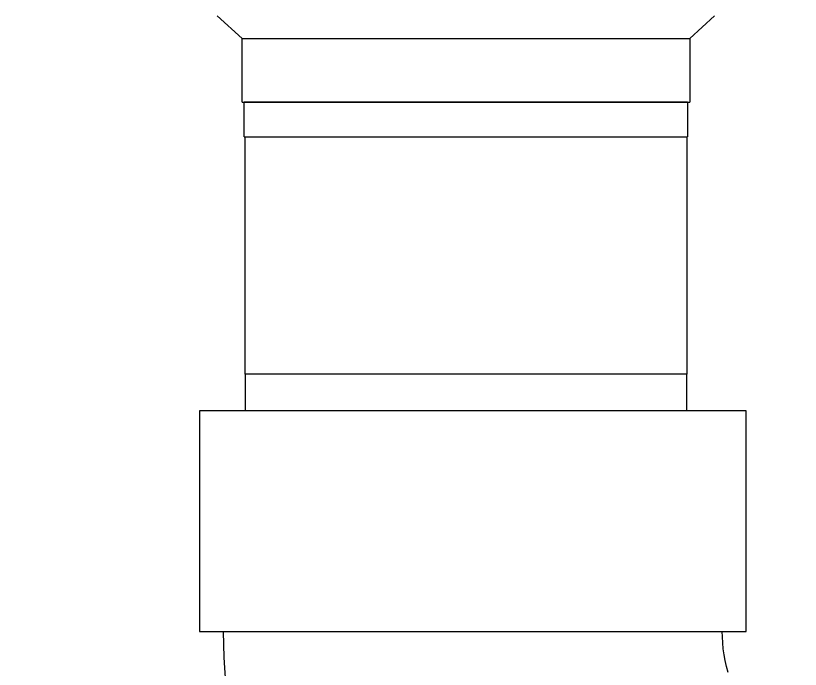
# Model space of a CAD drawing. Header units: millimetres. Extents: x 1.3 to 31, y -9.1 to 13.1.
# Drawn here: x 6.8058 to 6.9863, y -2.496 to -2.3455 of the extents above; entities that cross this region are included whole.
import ezdxf

# ---------------------------------------------------------------- set-up
doc = ezdxf.new("R2010")
doc.units = ezdxf.units.MM
doc.layers.get('Defpoints').update_dxf_attribs({"color": 6, "lineweight": 5})
doc.layers.add('0_COTAS 1', color=1, linetype='Continuous', lineweight=5)
doc.layers.add('LEST 01', color=253, linetype='Continuous', lineweight=9)
doc.styles.add('50-NOTAS', font='romans.shx', dxfattribs={"height": 0.075})
doc.dimstyles.new('DIM-50-CORTE', dxfattribs={"dimscale": 0.05, "dimtxt": 0.075, "dimasz": 1.5, "dimexe": 1, "dimexo": 1, "dimgap": 1, "dimtad": 1, "dimtih": 1, "dimtoh": 1, "dimzin": 4, "dimdsep": 46, "dimtxsty": '50-NOTAS', "dimblk": 'ARCHTICK', "dimcen": 25, "dimclrd": 9, "dimclre": 9, "dimclrt": 7, "dimadec": 0, "dimazin": 0, "dimtfac": 1, "dimtmove": 2, "dimatfit": 3, "dimfxl": 1, "dimfxlon": 1, "dimtolj": 1, "dimtzin": 0, "dimarcsym": 0})

# ---------------------------------------------------------------- blocks, each defined once
blk = doc.blocks.new('_ArchTick')
at = {"color": 0, "linetype": 'ByBlock', "const_width": 0.15}
blk.add_lwpolyline([(-0.5, -0.5), (0.5, 0.5)], dxfattribs=at)
blk = doc.blocks.new('*D33')
at = {"layer": '0_COTAS 1', "color": 9, "lineweight": -2, "transparency": 16777216}
for p, q in [((6.7629, -2.17973), (6.6629, -2.17973)), ((6.7129, -2.17973), (6.7129, -3.44223)), ((6.7129, -4.87973), (6.7129, -3.61723)), ((6.7629, -4.87973), (6.6629, -4.87973))]:
    blk.add_line(p, q, dxfattribs=at)
at = {"layer": 'Defpoints', "color": 0, "transparency": 16777216}
for p in [(6.7129, -2.17973), (7.01555, -2.17973), (7.00935, -4.87973)]:
    blk.add_point(p, dxfattribs=at)
at = {"layer": '0_COTAS 1', "color": 9, "lineweight": -2, "transparency": 16777216, "xscale": 0.075, "yscale": 0.075, "zscale": 0.075}
for p, rotation in [((6.7129, -2.17973), 90), ((6.7129, -4.87973), 270)]:
    blk.add_blockref('_ArchTick', p, dxfattribs=dict(at, rotation=rotation))
at = {"layer": '0_COTAS 1', "color": 7, "transparency": 16777216, "insert": (6.7129, -3.52973), "char_height": 0.075, "attachment_point": 5, "style": '50-NOTAS'}
blk.add_mtext('\\A1;2.70', dxfattribs=at)

msp = doc.modelspace()

# ---------------------------------------------------------------- linework, layer by layer
at = {"layer": 'LEST 01'}
for p, q in [((6.85785, -2.35076), (6.85217, -2.34552)), ((6.85785, -2.35076), (6.85217, -2.34552)), ((6.96652, -2.34552), (6.96085, -2.35076)), ((6.96652, -2.34552), (6.96085, -2.35076)), ((6.85785, -2.3654), (6.85785, -2.35076)), ((6.85785, -2.35076), (6.90935, -2.35076)), ((6.85785, -2.3654), (6.85785, -2.35076)), ((6.85785, -2.35076), (6.90935, -2.35076)), ((6.90935, -2.35076), (6.96085, -2.35076)), ((6.90935, -2.35076), (6.96085, -2.35076)), ((6.96085, -2.35076), (6.96085, -2.3654)), ((6.96085, -2.35076), (6.96085, -2.3654)), ((6.85785, -2.3654), (6.90935, -2.3654)), ((6.85785, -2.3654), (6.90935, -2.3654)), ((6.85835, -2.3734), (6.85835, -2.3654)), ((6.90935, -2.3654), (6.85835, -2.3654)), ((6.85835, -2.3734), (6.85835, -2.3654)), ((6.90935, -2.3654), (6.85835, -2.3654)), ((6.90935, -2.3654), (6.96085, -2.3654)), ((6.96035, -2.3654), (6.90935, -2.3654)), ((6.90935, -2.3654), (6.96085, -2.3654)), ((6.96035, -2.3654), (6.90935, -2.3654)), ((6.96035, -2.3654), (6.96035, -2.3734)), ((6.96035, -2.3654), (6.96035, -2.3734)), ((6.85835, -2.3734), (6.90935, -2.3734)), ((6.85835, -2.3734), (6.90935, -2.3734)), ((6.85855, -2.42806), (6.85855, -2.3734)), ((6.90935, -2.3734), (6.96035, -2.3734)), ((6.90935, -2.3734), (6.96035, -2.3734)), ((6.96015, -2.3734), (6.96015, -2.42806))]:
    msp.add_line(p, q, dxfattribs=at)
msp.add_lwpolyline([(6.96015, -2.43645), (6.96015, -2.42806), (6.91094, -2.42806), (6.85855, -2.42806), (6.85855, -2.43645)], dxfattribs=at)
msp.add_lwpolyline([(6.84808, -2.48725), (6.97379, -2.48725), (6.97379, -2.43645), (6.84808, -2.43645)], close=True, dxfattribs=at)
at = {"layer": 'LEST 01', "flags": 128}
for points in [[(6.85354, -2.48725), (6.85366, -2.49323), (6.85402, -2.4992)], [(6.96964, -2.49669), (6.96929, -2.49535), (6.96899, -2.49399), (6.96875, -2.49263), (6.96856, -2.49126), (6.96843, -2.48988), (6.96835, -2.48849), (6.96833, -2.48725)]]:
    msp.add_lwpolyline(points, dxfattribs=at)

# ---------------------------------------------------------------- dimensions: what is measured, and where the dimension line sits
at = {"layer": '0_COTAS 1'}
dim = msp.add_linear_dim(base=(6.7129, -2.17973), p1=(7.00935, -4.87973), p2=(7.01555, -2.17973), angle=90, dimstyle='DIM-50-CORTE', dxfattribs=at)
dim.commit()
dim.dimension.update_dxf_attribs({"geometry": '*D33', "text_midpoint": (6.7129, -3.52973)})

doc.saveas('drawing.dxf')
